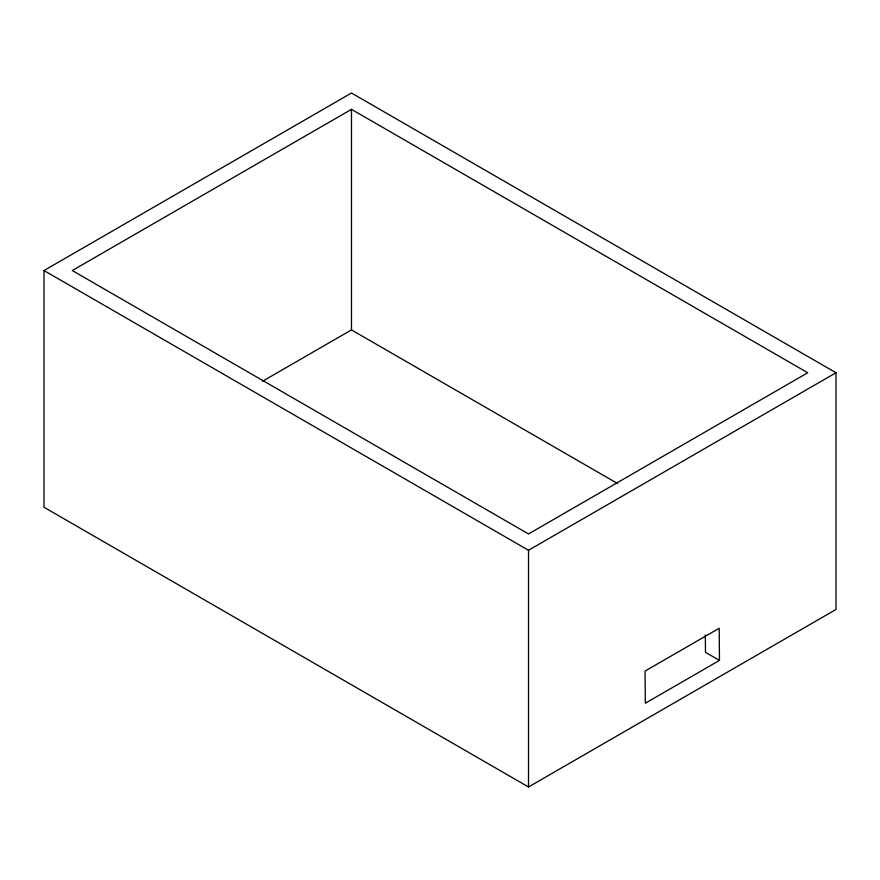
<?xml version="1.0" encoding="UTF-8"?>
<svg xmlns="http://www.w3.org/2000/svg" width="880" height="880" viewBox="0 0 880 880"><rect width="100%" height="100%" fill="white"/><g stroke="black" fill="none" stroke-linecap="round" stroke-linejoin="round"><path stroke-width="1.32" d="M44 270.545L351.483 93.016L836 372.757L836 609.455L528.517 786.984L44 507.243L44 270.545L528.517 550.275L836 372.757M351.483 109.34L72.27 270.545L528.517 533.951L807.73 372.757L351.483 109.34L351.483 329.901L617.628 483.56M262.372 381.348L351.483 329.901M719.477 660.407L645.337 703.208L645.04 671.077L719.18 628.276L719.477 660.407L705.496 652.344L705.331 634.931M528.517 550.275L528.517 786.984"/></g></svg>
